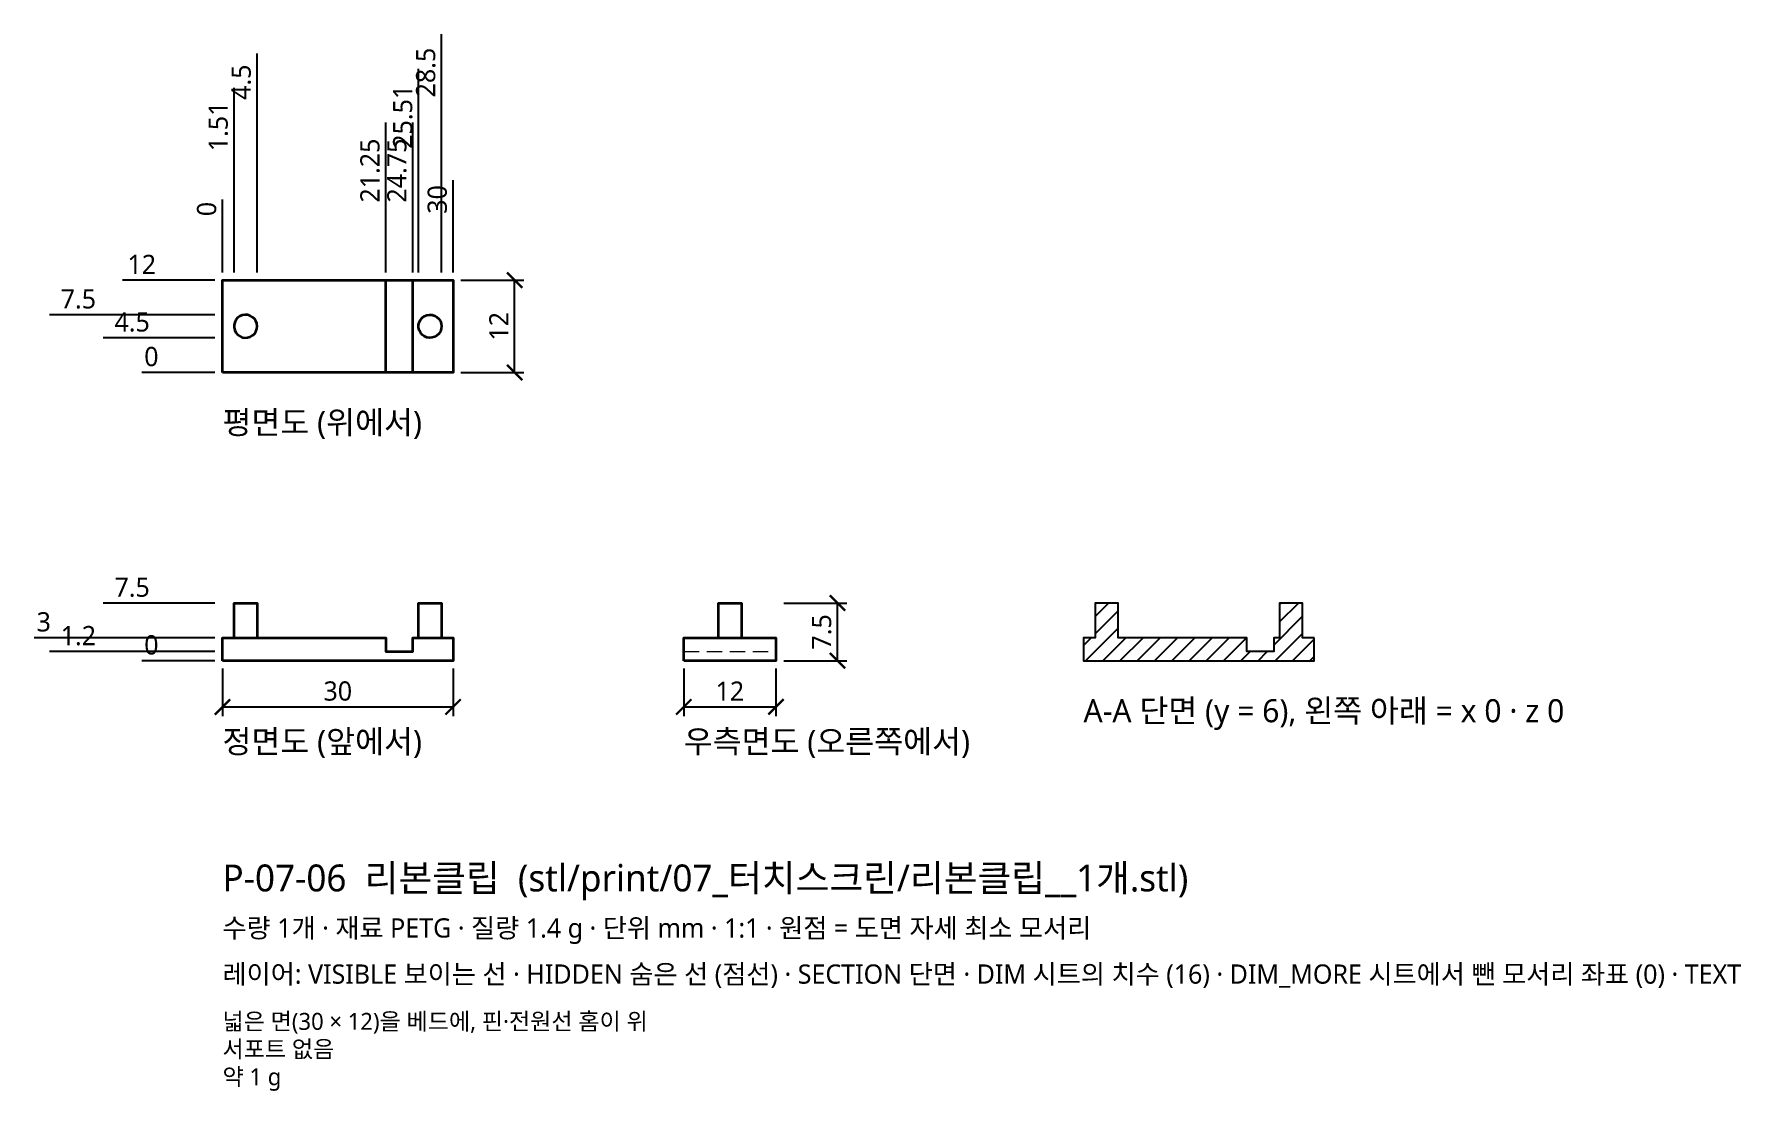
# Model space of a CAD drawing. Header units: millimetres. Extents: x -24 to 198, y -56 to 82.
import ezdxf

# ---------------------------------------------------------------- set-up
doc = ezdxf.new("R2010")
doc.units = ezdxf.units.MM
doc.linetypes.add('HIDDEN', pattern=[3, 2, -1])
for name, color, linetype, lineweight in [('DIM', 4, 'CONTINUOUS', 13), ('HIDDEN', 8, 'HIDDEN', 18), ('SECTION', 5, 'CONTINUOUS', 25), ('TEXT', 7, 'CONTINUOUS', 18), ('VISIBLE', 7, 'CONTINUOUS', 35)]:
    doc.layers.add(name, color=color, linetype=linetype, lineweight=lineweight)
doc.styles.add('KR', font='malgun.ttf')
doc.dimstyles.new('TOCCATA', dxfattribs={"dimtxt": 2.5, "dimasz": 2, "dimexe": 1.2, "dimexo": 1, "dimgap": 0.8, "dimtad": 1, "dimdsep": 46, "dimtxsty": 'KR', "dimblk": 'ARCHTICK', "dimcen": 2.5, "dimazin": 3, "dimtfac": 0.5, "dimtmove": 2, "dimatfit": 3})

# ---------------------------------------------------------------- blocks, each defined once
blk = doc.blocks.new('_ARCHTICK')
at = {"color": 0, "linetype": 'BYBLOCK', "const_width": 0.15}
blk.add_lwpolyline([(-0.5, -0.5), (0.5, 0.5)], dxfattribs=at)

msp = doc.modelspace()

# ---------------------------------------------------------------- hatches: boundary and pattern name
at = {"layer": 'SECTION'}
h = msp.add_hatch(dxfattribs=at)
h.set_pattern_fill('ANSI31', scale=0.5)
h.paths.add_polyline_path([(142, 3), (140.5, 3), (140.5, 7.5), (137.51, 7.5), (137.51, 3), (136.75, 3), (136.75, 1.2), (133.25, 1.2), (133.25, 3), (116.5, 3), (116.5, 7.5), (113.51, 7.5), (113.51, 3), (112, 3), (112, 0), (142, 0)])

# ---------------------------------------------------------------- linework, layer by layer
at = {"layer": 'HIDDEN'}
msp.add_lwpolyline([(60, 1.2), (72, 1.2)], dxfattribs=at)
at = {"layer": 'SECTION'}
msp.add_lwpolyline([(142, 3), (140.5, 3), (140.5, 7.5), (137.51, 7.5), (137.51, 3), (136.75, 3), (136.75, 1.2), (133.25, 1.2), (133.25, 3), (116.5, 3), (116.5, 7.5), (113.51, 7.5), (113.51, 3), (112, 3), (112, 0), (142, 0)], close=True, dxfattribs=at)
at = {"layer": 'VISIBLE'}
for points in [[(0, 37.5), (0, 49.5), (30, 49.5), (30, 37.5), (0, 37.5)], [(21.25, 37.5), (21.25, 49.5)], [(24.75, 37.5), (24.75, 49.5)], [(2.25, 44.799), (1.971, 44.591), (1.747, 44.324), (1.59, 44.013), (1.51, 43.674), (1.51, 43.326), (1.59, 42.987), (1.747, 42.676), (1.971, 42.409), (2.25, 42.201), (2.57, 42.063), (2.913, 42.003), (3.26, 42.023), (3.594, 42.123), (3.896, 42.297), (4.149, 42.536), (4.34, 42.827), (4.46, 43.154), (4.5, 43.5), (4.46, 43.846), (4.34, 44.173), (4.149, 44.464), (3.896, 44.703), (3.594, 44.877), (3.26, 44.977), (2.913, 44.997), (2.57, 44.937), (2.25, 44.799)], [(26.25, 42.201), (25.971, 42.409), (25.747, 42.676), (25.59, 42.987), (25.51, 43.326), (25.51, 43.674), (25.59, 44.013), (25.747, 44.324), (25.971, 44.591), (26.25, 44.799), (26.57, 44.937), (26.913, 44.997), (27.26, 44.977), (27.594, 44.877), (27.896, 44.703), (28.149, 44.464), (28.34, 44.173), (28.46, 43.846), (28.5, 43.5), (28.46, 43.154), (28.34, 42.827), (28.149, 42.536), (27.896, 42.297), (27.594, 42.123), (27.26, 42.023), (26.913, 42.003), (26.57, 42.063), (26.25, 42.201)], [(1.51, 3), (1.51, 7.5), (4.5, 7.5), (4.5, 3)], [(25.51, 3), (25.51, 7.5), (28.5, 7.5), (28.5, 3)], [(64.503, 3), (64.503, 7.5), (67.497, 7.5), (67.497, 3)], [(0, 0), (0, 3), (21.25, 3), (21.25, 1.2), (24.75, 1.2), (24.75, 3), (30, 3), (30, 0), (0, 0)], [(60, 0), (60, 3), (72, 3), (72, 0), (60, 0)]]:
    msp.add_lwpolyline(points, dxfattribs=at)

# ---------------------------------------------------------------- texts
at = {"layer": 'TEXT', "style": 'KR'}
for s, height, p in [('평면도 (위에서)', 3, (0, 29.5)), ('A-A 단면 (y = 6), 왼쪽 아래 = x 0 · z 0', 3, (112, -8)), ('정면도 (앞에서)', 3, (0, -12)), ('우측면도 (오른쪽에서)', 3, (60, -12)), ('P-07-06  리본클립  (stl/print/07_터치스크린/리본클립__1개.stl)', 3.5, (0, -30)), ('수량 1개 · 재료 PETG · 질량 1.4 g · 단위 mm · 1:1 · 원점 = 도면 자세 최소 모서리', 2.5, (0, -36)), ('레이어: VISIBLE 보이는 선 · HIDDEN 숨은 선 (점선) · SECTION 단면 · DIM 시트의 치수 (16) · DIM_MORE 시트에서 뺀 모서리 좌표 (0) · TEXT', 2.5, (0, -42)), ('넓은 면(30 × 12)을 베드에, 핀·전원선 홈이 위', 2.2, (0, -48)), ('서포트 없음', 2.2, (0, -51.6)), ('약 1 g', 2.2, (0, -55.2))]:
    msp.add_text(s, height=height, dxfattribs=at).set_placement(p)

# ---------------------------------------------------------------- dimensions: what is measured, and where the dimension line sits
at = {"layer": 'DIM'}
for feature_location, offset, dtype, origin in [((28.5, 49.5), (0, 22), 1, (0, 37.5)), ((4.5, 49.5), (0, 22), 1, (0, 37.5)), ((25.51, 49.5), (0, 15), 1, (0, 37.5)), ((1.51, 49.5), (0, 15), 1, (0, 37.5)), ((21.25, 49.5), (0, 8), 1, (0, 37.5)), ((24.75, 49.5), (0, 8), 1, (0, 37.5)), ((30, 49.5), (0, 8), 1, (0, 37.5)), ((0, 49.5), (0, 8), 1, (0, 37.5)), ((0, 49.5), (-8, 0), 0, (0, 37.5)), ((0, 45), (-15, 0), 0, (0, 37.5)), ((0, 42), (-8, 0), 0, (0, 37.5)), ((0, 37.5), (-8, 0), 0, (0, 37.5)), ((0, 7.5), (-8, 0), 0, (0, 0)), ((0, 3), (-22, 0), 0, (0, 0)), ((0, 1.2), (-15, 0), 0, (0, 0)), ((0, 0), (-8, 0), 0, (0, 0))]:
    msp.add_ordinate_dim(feature_location=feature_location, offset=offset, dtype=dtype, origin=origin, dimstyle='TOCCATA', dxfattribs=at).render()
for base, p1, p2 in [((38, 37.5), (30, 37.5), (30, 49.5)), ((80, 0), (72, 0), (72, 7.5))]:
    msp.add_linear_dim(base=base, p1=p1, p2=p2, angle=90, dimstyle='TOCCATA', dxfattribs=at).render()
for base, p1, p2 in [((0, -6), (0, 0), (30, 0)), ((60, -6), (60, 0), (72, 0))]:
    msp.add_linear_dim(base=base, p1=p1, p2=p2, dimstyle='TOCCATA', dxfattribs=at).render()

doc.saveas('drawing.dxf')
